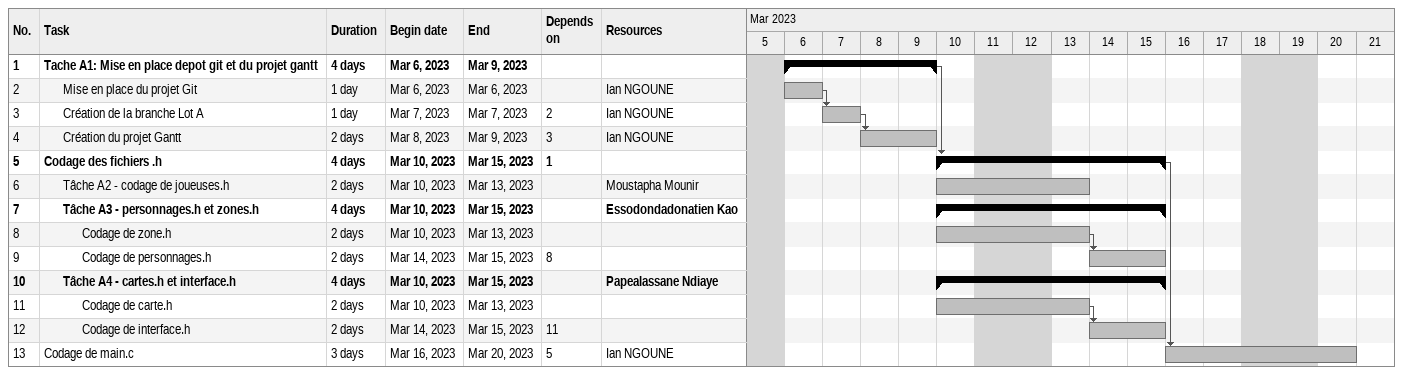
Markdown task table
| ID | Level | Task | Duration | Start | Finish | Predecessors | Resources |
|---|---|---|---|---|---|---|---|
| 1 | 1 | **Tache A1: Mise en place depot git et du projet gantt** | 4d | 2023-03-06 | 2023-03-09 |  |  |
| 2 | 2 | Mise en place du projet Git | 1d | 2023-03-06 | 2023-03-06 |  | Ian NGOUNE |
| 3 | 2 | Création de la branche Lot A | 1d | 2023-03-07 | 2023-03-07 | 2 | Ian NGOUNE |
| 4 | 2 | Création du projet Gantt | 2d | 2023-03-08 | 2023-03-09 | 3 | Ian NGOUNE |
| 5 | 1 | **Codage des fichiers .h** | 4d | 2023-03-10 | 2023-03-15 | 1 |  |
| 6 | 2 | Tâche A2 - codage de joueuses.h | 2d | 2023-03-10 | 2023-03-13 |  | Moustapha Mounir |
| 7 | 2 | **Tâche A3 - personnages.h et zones.h** | 4d | 2023-03-10 | 2023-03-15 |  | Essodondadonatien Kao |
| 8 | 3 | Codage de zone.h | 2d | 2023-03-10 | 2023-03-13 |  |  |
| 9 | 3 | Codage de personnages.h | 2d | 2023-03-14 | 2023-03-15 | 8 |  |
| 10 | 2 | **Tâche A4 - cartes.h et interface.h** | 4d | 2023-03-10 | 2023-03-15 |  | Papealassane Ndiaye |
| 11 | 3 | Codage de carte.h | 2d | 2023-03-10 | 2023-03-13 |  |  |
| 12 | 3 | Codage de interface.h | 2d | 2023-03-14 | 2023-03-15 | 11 |  |
| 13 | 1 | Codage de main.c | 3d | 2023-03-16 | 2023-03-20 | 5 | Ian NGOUNE |
